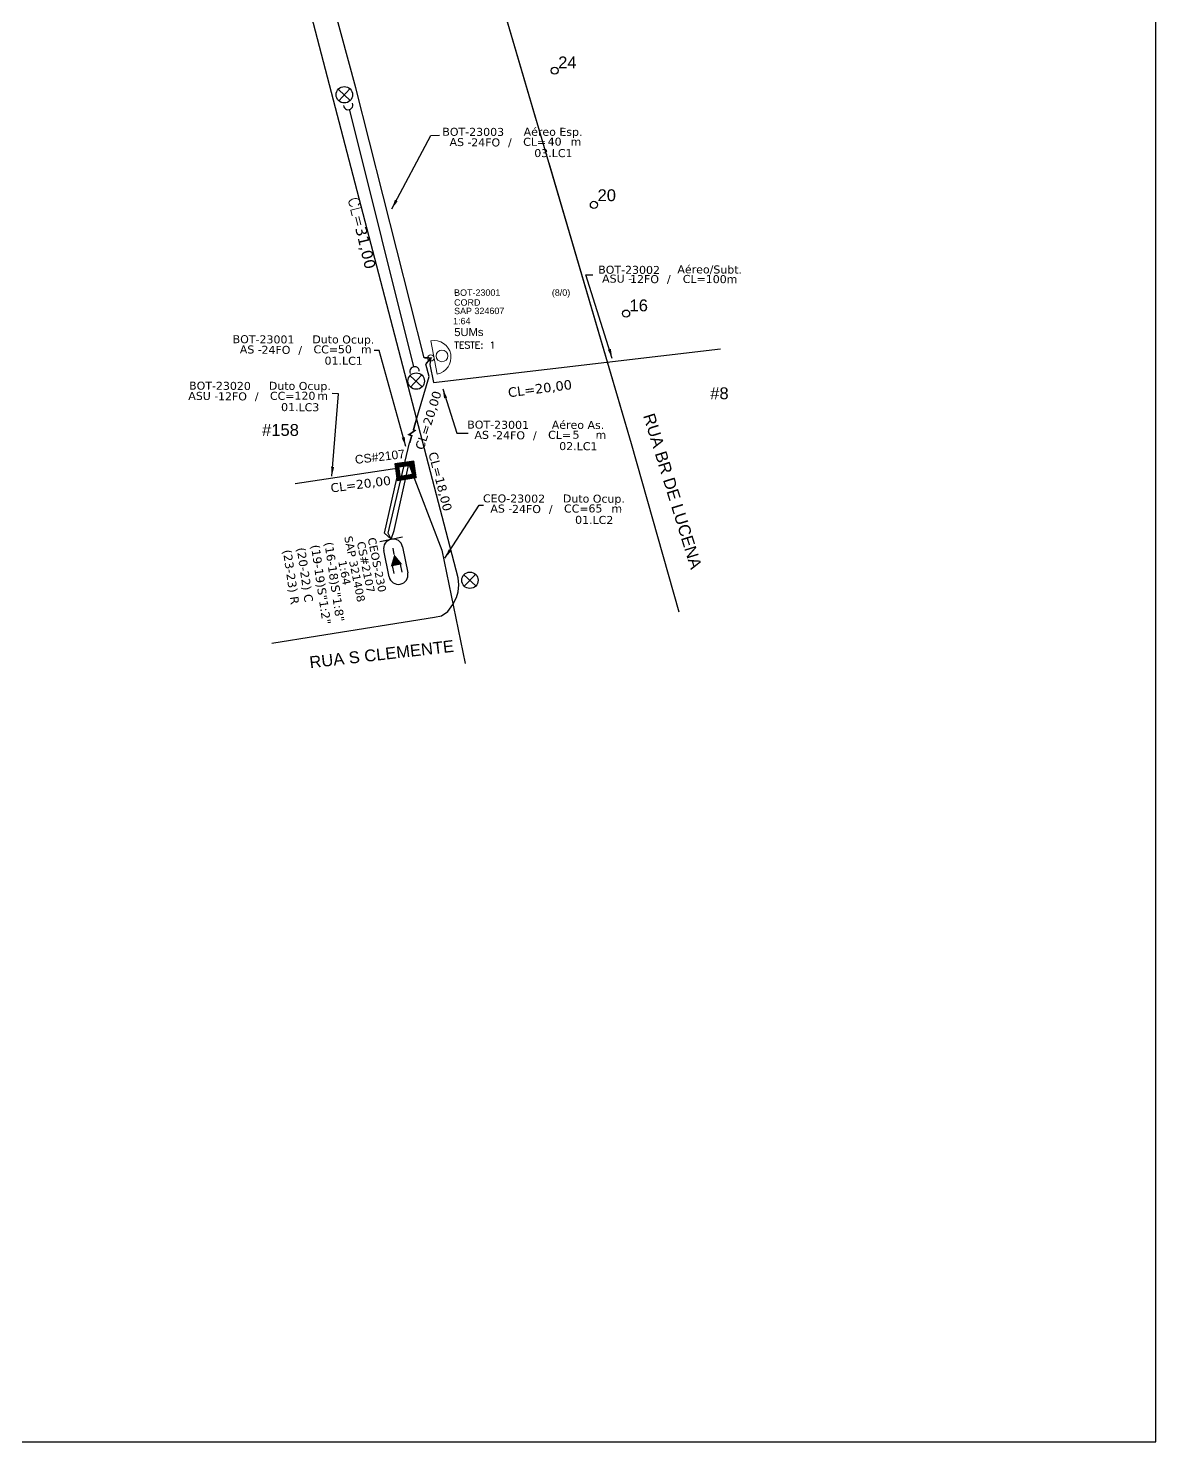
# Model space of a CAD drawing. Extents: x -89 to 749, y 705 to 1299.
# Drawn here: x 510.5 to 749.2, y 705 to 1004.4 of the extents above; entities that cross this region are included whole.
import ezdxf
from ezdxf.enums import TextEntityAlignment as Align

# ---------------------------------------------------------------- set-up
doc = ezdxf.new("R2010")
doc.units = 0
for name, color, linetype in [('10.1-Caixas Subterrâneas', 5, 'Continuous'), ('20.4-CEOS', 1, 'Continuous'), ('Ancoragem Fachada', 7, 'Continuous'), ('CAP a instalar', 1, 'Continuous'), ('celulas gpon', 7, 'Continuous'), ('label_cabos', 7, 'Continuous'), ('Legenda', 1, 'Continuous'), ('locais', 7, 'Continuous'), ('NUMERAÇÃO', 7, 'Continuous'), ('Numeração Texto', 34, 'Continuous'), ('QUADRA', 7, 'Continuous'), ('Subida Lateral', 5, 'Continuous')]:
    doc.layers.add(name, color=color, linetype=linetype)
for name, color, linetype, lineweight in [("20.0-LEGENDA DOS CDO'S", 1, 'Continuous', 0), ('20.2-CDO_POSTE', 1, 'Continuous', 5), ('20.6-CORDOALHA_SUPORTE', 7, 'Continuous', 25), ('Segmento Logradouro Texto', 7, 'Continuous', 0)]:
    doc.layers.add(name, color=color, linetype=linetype, lineweight=lineweight)
doc.layers.add('EXTRA', color=50, linetype='Continuous', plot=False)
doc.styles.add('ARIAL', font='arial.ttf')
doc.styles.add('DIGICADE', font='')
doc.styles.add('ROMANS', font='romans')
doc.styles.add('siredit', font='verdana.ttf')
doc.styles.get('DIGICADE').set_extended_font_data('Arial')
doc.linetypes.add('FENCELINE1', pattern='A,0.25,-0.1,[133,ltypeshp.shx,S=0.1,R=0,X=-0.1,Y=0],-0.1,1', length=1.45)
doc.dimstyles.new('CC', dxfattribs={"dimtxt": 1, "dimasz": 2, "dimexe": 0.18, "dimexo": 0.0625, "dimgap": 0.09, "dimtad": 0, "dimdec": 0, "dimrnd": 1, "dimzin": 0, "dimdsep": 46, "dimtxsty": 'siredit', "dimblk": 'NONE', "dimcen": 0, "dimse1": 1, "dimse2": 1, "dimsd1": 1, "dimsd2": 1, "dimclrt": 7, "dimadec": 0, "dimazin": 0, "dimtfac": 1, "dimtdec": 0, "dimtofl": 0, "dimtmove": 0, "dimatfit": 3, "dimfxl": 0, "dimtolj": 1, "dimtzin": 0, "dimarcsym": 0})

# ---------------------------------------------------------------- blocks, each defined once
blk = doc.blocks.new('*U142')
at = {"color": 0}
blk.add_line((2.14, -0.58), (-2.1, -0.68), dxfattribs=at)
for centre, radius in [((0, 0.38), 0.733), ((0.03, -1.03), 0.393)]:
    blk.add_circle(centre, radius, dxfattribs=at)
blk.add_arc((0.02, -0.63), 2.12, 1.3782, 181.3782, dxfattribs=at)
blk = doc.blocks.new('Inst CDOE-8 CAIXA DIST OPT CDOE 48F_8D C_SPL OPTAP')
at = {"layer": "20.0-LEGENDA DOS CDO'S", "color": 0}
for tag, p, style, flags in [('ID_ATIVIDADE', (0.12, 6.47), 'ARIAL', 3), ('FATOR', (7.92, 6.47), 'ARIAL', 1), ('QTDE', (0.23, -0.97), 'DIGICADE', 3)]:
    blk.add_attdef(tag, p, '', height=0.8, rotation=0.118, dxfattribs=dict(at, style=style, flags=flags))
at = {"layer": "20.0-LEGENDA DOS CDO'S", "color": 0, "style": 'ARIAL'}
for tag, p, height in [('FID', (0.12, 5.25), 0.8), ('SAP', (0.12, 2.96), 0.8), ('CORDOALHA', (0.12, 4.02), 0.8), ('1:XX', (-0.01, 1.7), 0.8), ('UMS', (0.14, 0.22), 1)]:
    blk.add_attdef(tag, p, '', height=height, rotation=0.118, dxfattribs=at)
blk.add_attdef('FIBRAS_UTILIZADAS', text='', height=0.8, rotation=0.118, dxfattribs=at).set_placement((13.48, 5.26), align=Align.CENTER)
blk = doc.blocks.new('Teste  FTTH')
at = {"color": 0, "lineweight": 0, "style": 'ROMANS'}
for tag, p in [('TESTE', (-2.3, -0.29)), ('QTDE', (0.21, -0.29))]:
    blk.add_attdef(tag, p, '', height=0.48, dxfattribs=at)
for tag, p, flags in [('FID', (-2.23, -1.25), 1), ('FATOR', (-2.23, -2.03), 3), ('ID_ATIVIDADE', (-2.23, -2.72), 3)]:
    blk.add_attdef(tag, p, '', height=0.48, dxfattribs=dict(at, flags=flags))
blk = doc.blocks.new('*X76')
at = {"color": 0, "linetype": 'Continuous'}
for p, q in [((-1.25, 0.34099), (-0.49099, 1.1)), ((-1.25, 0.517767), (-0.667767, 1.1)), ((-1.25, 0.694544), (-0.844544, 1.1)), ((-1.25, 0.87132), (-1.02132, 1.1)), ((-1.25, 1.048097), (-1.198097, 1.1)), ((-1.25, 0.164214), (-0.8035, 0.610714)), ((-1.25, -0.012563), (-0.8035, 0.433937)), ((-1.25, -0.18934), (-0.8035, 0.25716)), ((-1.25, -0.366117), (-0.8035, 0.080383)), ((-0.789214, 0.625), (-0.314214, 1.1)), ((-0.612437, 0.625), (-0.137437, 1.1)), ((-0.43566, 0.625), (0.03934, 1.1)), ((-0.258883, 0.625), (0.216117, 1.1)), ((-0.082107, 0.625), (0.392893, 1.1)), ((0.09467, 0.625), (0.56967, 1.1)), ((0.271447, 0.625), (0.746447, 1.1)), ((0.448223, 0.625), (0.923223, 1.1)), ((0.625, 0.625), (1.1, 1.1)), ((0.801777, 0.625), (1.25, 1.073223)), ((0.8035, 0.449947), (1.25, 0.896447)), ((0.8035, 0.27317), (1.25, 0.71967)), ((0.8035, 0.096393), (1.25, 0.542893)), ((0.8035, -0.080383), (1.25, 0.366117)), ((0.8035, -0.25716), (1.25, 0.18934)), ((0.8035, -0.433937), (1.25, 0.012563)), ((-1.25, -0.542893), (-0.8035, -0.096393)), ((-1.25, -0.71967), (-0.8035, -0.27317)), ((-1.25, -0.896447), (-0.8035, -0.449947)), ((-1.25, -1.073223), (-0.801777, -0.625)), ((-1.1, -1.1), (-0.625, -0.625)), ((-0.923223, -1.1), (-0.448223, -0.625)), ((-0.746447, -1.1), (-0.271447, -0.625)), ((-0.56967, -1.1), (-0.09467, -0.625)), ((-0.392893, -1.1), (0.082107, -0.625)), ((-0.216117, -1.1), (0.258883, -0.625)), ((-0.03934, -1.1), (0.43566, -0.625)), ((0.137437, -1.1), (0.612437, -0.625)), ((0.314214, -1.1), (0.789214, -0.625)), ((0.49099, -1.1), (1.25, -0.34099)), ((0.667767, -1.1), (1.25, -0.517767)), ((0.8035, -0.610714), (1.25, -0.164214)), ((0.844544, -1.1), (1.25, -0.694544)), ((1.02132, -1.1), (1.25, -0.87132)), ((1.198097, -1.1), (1.25, -1.048097))]:
    blk.add_line(p, q, dxfattribs=at)
blk = doc.blocks.new('MANHOLE_MQ')
at = {"color": 0, "linetype": 'Continuous'}
for p, q in [((0.00000623, 0.00000569), (-0.00000627, 0.00000569)), ((-0.00000627, 0.00000569), (-0.00000627, -0.00000531)), ((-0.00000404, 0.00000331), (0.00000399, 0.00000331)), ((-0.00000404, -0.00000294), (-0.00000404, 0.00000331)), ((0.00000399, 0.00000331), (0.00000399, -0.00000294)), ((0.00000623, -0.00000531), (0.00000623, 0.00000569)), ((-0.00000627, -0.00000531), (0.00000623, -0.00000531)), ((0.00000399, -0.00000294), (-0.00000404, -0.00000294)), ((0.00000399, -0.00000294), (0.00000399, -0.00000294))]:
    blk.add_line(p, q, dxfattribs=at)
at = {"color": 0, "linetype": 'Continuous', "xscale": 5e-06, "yscale": 5e-06, "zscale": 1e-05}
blk.add_blockref('*X76', (-0.00000002, 0.00000019), dxfattribs=at)
blk = doc.blocks.new('_None')
blk = doc.blocks.new('LEGENDA DOS CABOS')
at = {"layer": 'EXTRA', "color": 0, "style": 'siredit'}
for tag, p in [('ID', (4.6, 0.97)), ('XX', (9.03, 0.97))]:
    blk.add_attdef(tag, text='', height=0.48, rotation=359.69, dxfattribs=at).set_placement(p, align=Align.MIDDLE_CENTER)
at = {"layer": 'Legenda', "color": 0, "style": 'siredit'}
for tag, p in [('TIPO_CABO', (1.31, 0)), ('CABO', (4.69, -0.05)), ('/', (6.81, -0.05)), ('METROS', (10.03, -0.05))]:
    blk.add_attdef(tag, text='', height=0.8, rotation=359.69, dxfattribs=at).set_placement(p, align=Align.MIDDLE_CENTER)
blk = doc.blocks.new('Inst CB ESP CFOA-SM-AS-80-TS-24')
at = {"layer": 'label_cabos', "color": 0, "style": 'siredit'}
for tag, flags, p in [('ID_ATIVIDADE', 3, (1.31, 2.67)), ('FATOR', 1, (11.56, 2.55))]:
    blk.add_attdef(tag, text='', height=1, rotation=359.69, dxfattribs=dict(at, flags=flags)).set_placement(p, align=Align.MIDDLE_CENTER)
for tag, p in [('DESTINO_CABO', (3.13, 1.26)), ('TIPO_CABO', (13.11, 1.24)), ('TIPO_CABO', (1.76, 0)), ('CABO', (4.69, -0.05)), ('/', (7.71, -0.05)), ('LANCE', (10.81, 0)), ('UND', (15.96, 0)), ('FID', (13.15, -1.41))]:
    blk.add_attdef(tag, text='', height=1, rotation=359.69, dxfattribs=at).set_placement(p, align=Align.MIDDLE_CENTER)
blk.add_attdef('QTDE', (12.43, -0.47), '', height=1, rotation=359.69, dxfattribs=at)
blk = doc.blocks.new('Inst CB DT OCUP CFOA-SM-AS-80-TS-24')
at = {"layer": 'label_cabos', "color": 0, "style": 'siredit'}
for tag, flags, p in [('ID_ATIVIDADE', 3, (1.31, 2.67)), ('FATOR', 1, (11.56, 2.55))]:
    blk.add_attdef(tag, text='', height=1, rotation=359.69, dxfattribs=dict(at, flags=flags)).set_placement(p, align=Align.MIDDLE_CENTER)
for tag, p in [('DESTINO_CABO', (3.13, 1.26)), ('TIPO_CABO', (13.11, 1.24)), ('TIPO_CABO', (1.76, 0)), ('CABO', (4.69, -0.05)), ('/', (7.71, -0.05)), ('LANCE', (10.91, 0)), ('UND', (15.96, 0)), ('FID', (13.15, -1.41))]:
    blk.add_attdef(tag, text='', height=1, rotation=359.69, dxfattribs=at).set_placement(p, align=Align.MIDDLE_CENTER)
blk.add_attdef('QTDE', (12.43, -0.47), '', height=1, rotation=359.69, dxfattribs=at)
blk = doc.blocks.new('Inst CB DT OCUP CFOA-SM-ASU-120-S-12')
at = {"layer": 'label_cabos', "color": 0, "style": 'siredit'}
for tag, flags, p in [('ID_ATIVIDADE', 3, (1.31, 2.67)), ('FATOR', 1, (11.56, 2.55))]:
    blk.add_attdef(tag, text='', height=1, rotation=359.69, dxfattribs=dict(at, flags=flags)).set_placement(p, align=Align.MIDDLE_CENTER)
for tag, p in [('DESTINO_CABO', (3.13, 1.26)), ('TIPO_CABO', (13.11, 1.24)), ('TIPO_CABO', (1.26, 0)), ('CABO', (4.69, -0.05)), ('/', (7.71, -0.05)), ('LANCE', (10.91, 0)), ('UND', (15.96, 0)), ('FID', (13.15, -1.41))]:
    blk.add_attdef(tag, text='', height=1, rotation=359.69, dxfattribs=at).set_placement(p, align=Align.MIDDLE_CENTER)
blk.add_attdef('QTDE', (12.43, -0.47), '', height=1, rotation=359.69, dxfattribs=at)
blk = doc.blocks.new('Inst CB AS CFOA-SM-AS-80-TS-24')
at = {"layer": 'label_cabos', "color": 0, "style": 'siredit'}
for tag, flags, p in [('ID_ATIVIDADE', 3, (1.31, 2.67)), ('FATOR', 1, (11.56, 2.55))]:
    blk.add_attdef(tag, text='', height=1, rotation=359.69, dxfattribs=dict(at, flags=flags)).set_placement(p, align=Align.MIDDLE_CENTER)
for tag, p in [('DESTINO_CABO', (3.13, 1.26)), ('TIPO_CABO', (13.11, 1.24)), ('TIPO_CABO', (1.76, 0)), ('CABO', (4.69, -0.05)), ('/', (7.71, -0.05)), ('LANCE', (10.81, 0)), ('UND', (15.96, 0)), ('FID', (13.15, -1.41))]:
    blk.add_attdef(tag, text='', height=1, rotation=359.69, dxfattribs=at).set_placement(p, align=Align.MIDDLE_CENTER)
blk.add_attdef('QTDE', (12.43, -0.47), '', height=1, rotation=359.69, dxfattribs=at)
blk = doc.blocks.new('*U146')
at = {"layer": '20.4-CEOS', "color": 7, "style": 'siredit'}
for tag, p in [('FIBRAS_SPLITTER', (0, 0)), ('FIBRAS_TOP_C', (0, -4.13)), ('RESERVA_FINAIS', (0, -5.46))]:
    blk.add_attdef(tag, p, '', height=1.01, dxfattribs=at)
for tag, p, flags in [('ID_ATIVIDADE', (0, -6.77), 3), ('FATOR', (0, -8.09), 1), ('QTDE', (0, -9.4), 1), ('FID', (0, -10.71), 1)]:
    blk.add_attdef(tag, p, '', height=1.01, dxfattribs=dict(at, flags=flags))
blk = doc.blocks.new('*U148')
at = {"layer": '20.4-CEOS', "color": 7, "style": 'siredit'}
for tag, p in [('FIBRAS_SPLITTER', (0, 0)), ('FIBRAS_TOP_C', (0, -4.13)), ('RESERVA_FINAIS', (0, -5.46))]:
    blk.add_attdef(tag, p, '', height=1.01, dxfattribs=at)
for tag, p, flags in [('ID_ATIVIDADE', (0, -6.77), 3), ('FATOR', (0, -8.09), 1), ('QTDE', (0, -9.4), 1), ('FID', (0, -10.71), 1)]:
    blk.add_attdef(tag, p, '', height=1.01, dxfattribs=dict(at, flags=flags))

msp = doc.modelspace()

# ---------------------------------------------------------------- linework, layer by layer
for points in [[(-89.32, 705.02), (749.25, 705.02), (749.25, 1299.02), (-89.32, 1299.02), (-89.32, 705.02)], [(579.94, 1113.75), (603.28, 1035.19), (638.17, 916.42), (648.28, 880.81)]]:
    msp.add_lwpolyline(points)
at = {"layer": '20.4-CEOS', "color": 5}
for p, q in [((586.9, 888.22), (585.78, 893.77)), ((589.74, 894.57), (590.86, 889.01))]:
    msp.add_line(p, q, dxfattribs=at)
for points in [[(584.98, 895.67), (589.75, 896.63)], [(588.01, 892.93), (587.74, 894.26)], [(587.59, 890.56), (587.93, 888.87)], [(589.24, 890.89), (589.58, 889.21)]]:
    msp.add_lwpolyline(points, dxfattribs=at)
msp.add_lwpolyline([(588.01, 892.93, 0, 2.49, 0), (588.47, 890.63, 2.49, 2.49, 0)], format="xyseb", dxfattribs=at)
for centre, start, end in [((587.76, 894.17), 11.3869, 191.3869), ((588.88, 888.62), 191.3869, 11.3869)]:
    msp.add_arc(centre, 2.02, start, end, dxfattribs=at)
at = {"layer": '20.6-CORDOALHA_SUPORTE'}
for points in [[(577.25, 988.03, 1.175511), (579.16, 988.49)], [(593.31, 931.73, 1.231752), (591.4, 931.25)]]:
    msp.add_lwpolyline(points, format="xyb", dxfattribs=at)
msp.add_lwpolyline([(578.49, 987.04), (592.06, 932.66)], dxfattribs=at)
at = {"layer": 'CAP a instalar', "color": 5, "linetype": 'FENCELINE1', "ltscale": 5}
for points in [[(594.36, 934.55), (579.84, 991.74), (561.67, 1058.91), (543.01, 1120.97)], [(592.55, 921.07), (595.36, 930.61), (594.69, 933.26)]]:
    msp.add_lwpolyline(points, dxfattribs=at)
at = {"layer": 'CAP a instalar', "color": 5, "linetype": 'FENCELINE1', "ltscale": 5, "const_width": 0.339}
msp.add_lwpolyline([(594.36, 934.55), (595.76, 934.54), (594.69, 933.26)], dxfattribs=at)
at = {"layer": 'CAP a instalar', "color": 8, "linetype": 'FENCELINE1', "ltscale": 5}
for points in [[(595.51, 933.13), (596.29, 929.38), (657.1, 936.49)], [(595.76, 934.54), (595.51, 933.13), (596.29, 929.38)]]:
    msp.add_lwpolyline(points, dxfattribs=at)
at = {"layer": 'CAP a instalar', "color": 5, "ltscale": 5}
for points in [[(586.73, 897.47), (591.26, 916.54)], [(587.36, 896.15), (586.73, 897.47)]]:
    msp.add_lwpolyline(points, dxfattribs=at)
at = {"layer": 'CAP a instalar', "color": 8, "ltscale": 5}
for points in [[(589.02, 911.19), (566.99, 907.92)], [(585.92, 897.45), (589.02, 911.19)]]:
    msp.add_lwpolyline(points, dxfattribs=at)
at = {"layer": 'CAP a instalar', "color": 7, "ltscale": 5}
for points in [[(587.95, 898), (591.06, 912.03), (591.06, 912.03), (598.1, 893.86), (602.99, 869.81)], [(587.36, 896.15), (585.92, 897.45)], [(587.36, 896.15), (587.95, 898)]]:
    msp.add_lwpolyline(points, dxfattribs=at)
at = {"layer": 'locais', "color": 1}
for p, q in [((576.16, 991.43), (578.65, 989.1)), ((578.57, 991.51), (576.24, 989.02)), ((591.38, 930.79), (593.88, 928.45)), ((593.8, 930.87), (591.46, 928.37)), ((602.75, 888.62), (605.25, 886.29)), ((605.17, 888.7), (602.83, 886.2))]:
    msp.add_line(p, q, dxfattribs=at)
for centre in [(577.43, 990.28), (592.65, 929.64), (604.02, 887.47)]:
    msp.add_circle(centre, 1.74, dxfattribs=at)
at = {"layer": 'NUMERAÇÃO'}
for centre in [(621.96, 995.39), (630.28, 966.97), (637.09, 943.94)]:
    msp.add_circle(centre, 0.753, dxfattribs=at)
at = {"layer": 'Numeração Texto'}
for centre in [(621.96, 995.39), (630.28, 966.97), (637.09, 943.94)]:
    msp.add_circle(centre, 0.753, dxfattribs=at)
at = {"layer": 'QUADRA'}
for points in [[(562.08, 874.12), (571.74, 875.73), (596.53, 879.63), (598.03, 879.93), (599.32, 880.82), (600.37, 882.32), (601.15, 883.81), (601.56, 885.01), (601.66, 886.5), (601.51, 888), (557.92, 1055.22), (546.71, 1089.02), (536.26, 1125.52)], [(605.75, 1026.78), (618.08, 984.8)], [(620.7, 975.89), (638.17, 916.42), (648.28, 880.81)]]:
    msp.add_lwpolyline(points, dxfattribs=at)
at = {"layer": 'Subida Lateral', "color": 5, "const_width": 0.339}
msp.add_lwpolyline([(591.26, 916.54), (591.7, 918.09), (591.11, 918.3), (592.38, 919.17), (592.07, 919.34), (592.55, 921.07)], dxfattribs=at)

# ---------------------------------------------------------------- block references
at = {"layer": '10.1-Caixas Subterrâneas', "color": 30, "xscale": 324191.2743311108, "yscale": 324191.274331111, "zscale": 324191.2743311109, "rotation": 188.4203715481281}
msp.add_blockref('MANHOLE_MQ', (590.37, 910.72), dxfattribs=at)
at = {"layer": "20.0-LEGENDA DOS CDO'S", "color": 7, "lineweight": 0, "xscale": 1.694915254237288, "yscale": 1.694915254237288, "zscale": 1.694915254237288}
msp.add_blockref('Inst CDOE-8 CAIXA DIST OPT CDOE 48F_8D C_SPL OPTAP', (600.47, 938.8), dxfattribs=at).add_auto_attribs({'FID': 'BOT-23001', 'CORDOALHA': 'CORD', 'SAP': 'SAP 324607', '1:XX': '1:64', 'UMS': '5UMs', 'FIBRAS_UTILIZADAS': '(8/0)'})
at = {"layer": "20.0-LEGENDA DOS CDO'S", "color": 7, "lineweight": 0, "xscale": 2.966949152542373, "yscale": 2.966949152542373, "zscale": 2.966949152542373, "rotation": 3.126797674058592e-05}
msp.add_blockref('Teste  FTTH', (607.55, 937.43), dxfattribs=at).add_auto_attribs({'TESTE': 'TESTE:', 'QTDE': '1'})
at = {"layer": '20.2-CDO_POSTE', "color": 7, "xscale": -1.694915254237288, "yscale": 1.694915254237288, "zscale": 1.694915254237288, "rotation": 282.001842506899}
msp.add_blockref('*U142', (597.47, 934.85), dxfattribs=at)
at = {"layer": '20.4-CEOS', "color": 0, "lineweight": 0}
ref = msp.add_blockref('*U146', (573.2, 895.44), dxfattribs=dict(at, xscale=1.798658505720912, yscale=1.798658505720911, zscale=1.798658505720911, rotation=278.4045208440202))
ref.add_attrib('FIBRAS_SPLITTER', '(16-18)S"1:8"', (573.2, 895.44), dxfattribs={"color": 7, "height": 1.8161, "rotation": 278.4045, "style": 'siredit'})
ref.add_attrib('FIBRAS_TOP_C', '(20-22) C', (567.33, 894.28), dxfattribs={"color": 7, "height": 1.816, "rotation": 278.4045, "style": 'siredit'})
ref.add_attrib('RESERVA_FINAIS', '(23-23) R', (564.4, 893.81), dxfattribs={"color": 7, "height": 1.816, "rotation": 278.4045, "style": 'siredit'})
ref = msp.add_blockref('*U148', (570.34, 894.86), dxfattribs=dict(at, xscale=1.798658505720912, yscale=1.798658505720911, zscale=1.798658505720911, rotation=278.4045208440202))
ref.add_attrib('FIBRAS_SPLITTER', '(19-19)S"1:2"', (570.34, 894.86), dxfattribs={"color": 7, "height": 1.8161, "rotation": 278.4045, "style": 'siredit'})
at = {"layer": 'label_cabos'}
ref = msp.add_blockref('Inst CB ESP CFOA-SM-AS-80-TS-24', (599.41, 980.27), dxfattribs=dict(at, xscale=1.694915254237288, yscale=1.694915254237288, zscale=1.694915254237288, rotation=0.1315642785740553))
ref.add_attrib('DESTINO_CABO', 'BOT-23003', dxfattribs={"color": 0, "height": 1.695, "rotation": 359.8216, "style": 'siredit'}).set_placement((604.72, 982.43), align=Align.MIDDLE_CENTER)
ref.add_attrib('TIPO_CABO', 'Aéreo Esp.', dxfattribs={"color": 0, "height": 1.695, "rotation": 359.8216, "style": 'siredit'}).set_placement((621.63, 982.44), align=Align.MIDDLE_CENTER)
ref.add_attrib('CABO', '24FO', dxfattribs={"color": 0, "height": 1.695, "rotation": 359.8216, "style": 'siredit'}).set_placement((607.36, 980.2), align=Align.MIDDLE_CENTER)
ref.add_attrib('/', '/', dxfattribs={"color": 0, "height": 1.69, "rotation": 359.8216, "style": 'siredit'}).set_placement((612.49, 980.22), align=Align.MIDDLE_CENTER)
ref.add_attrib('TIPO_CABO', 'AS - ', dxfattribs={"color": 0, "height": 1.695, "rotation": 359.8216, "style": 'siredit'}).set_placement((602.4, 980.27), align=Align.MIDDLE_CENTER)
ref.add_attrib('FID', '03.LC1', dxfattribs={"color": 0, "height": 1.695, "rotation": 359.8216, "style": 'siredit'}).set_placement((621.7, 977.93), align=Align.MIDDLE_CENTER)
ref.add_attrib('LANCE', 'CL=', dxfattribs={"color": 0, "height": 1.695, "rotation": 359.8216, "style": 'siredit'}).set_placement((617.73, 980.32), align=Align.MIDDLE_CENTER)
ref.add_attrib('QTDE', '40', (620.48, 979.52), dxfattribs={"color": 0, "height": 1.695, "rotation": 359.8216, "style": 'siredit'})
ref.add_attrib('UND', 'm', dxfattribs={"color": 0, "height": 1.69, "rotation": 359.8216, "style": 'siredit'}).set_placement((626.47, 980.34), align=Align.MIDDLE_CENTER)
at = {"layer": 'label_cabos', "color": 0, "lineweight": 0}
ref = msp.add_blockref('LEGENDA DOS CABOS', (630.55, 950.45), dxfattribs=dict(at, xscale=1.694915254237288, yscale=1.694915254237288, zscale=1.694915254237288))
ref.add_attrib('ID', 'BOT-23002', dxfattribs={"color": 0, "height": 1.695, "rotation": 359.69, "style": 'siredit'}).set_placement((637.73, 953.21), align=Align.MIDDLE_CENTER)
ref.add_attrib('CABO', '12FO', dxfattribs={"color": 0, "height": 1.695, "rotation": 359.69, "style": 'siredit'}).set_placement((640.99, 951.25), align=Align.MIDDLE_CENTER)
ref.add_attrib('METROS', 'CL=100m', dxfattribs={"color": 0, "height": 1.695, "rotation": 359.69, "style": 'siredit'}).set_placement((654.88, 951.25), align=Align.MIDDLE_CENTER)
ref.add_attrib('XX', 'Aéreo/Subt.', dxfattribs={"color": 0, "height": 1.6949, "rotation": 359.69, "style": 'siredit'}).set_placement((654.8, 953.29), align=Align.MIDDLE_CENTER)
ref.add_attrib('/', '/', dxfattribs={"color": 0, "height": 1.69, "rotation": 359.69, "style": 'siredit'}).set_placement((646.13, 951.25), align=Align.MIDDLE_CENTER)
ref.add_attrib('TIPO_CABO', 'ASU -', dxfattribs={"color": 0, "height": 1.695, "rotation": 359.69, "style": 'siredit'}).set_placement((635.19, 951.34), align=Align.MIDDLE_CENTER)
ref = msp.add_blockref('Inst CB DT OCUP CFOA-SM-AS-80-TS-24', (555.01, 936.35), dxfattribs=dict(at, xscale=1.694915254237288, yscale=1.694915254237288, zscale=1.694915254237288))
ref.add_attrib('DESTINO_CABO', 'BOT-23001', dxfattribs={"color": 0, "height": 1.695, "rotation": 359.69, "style": 'siredit'}).set_placement((560.32, 938.49), align=Align.MIDDLE_CENTER)
ref.add_attrib('CABO', '24FO', dxfattribs={"color": 0, "height": 1.695, "rotation": 359.69, "style": 'siredit'}).set_placement((562.95, 936.26), align=Align.MIDDLE_CENTER)
ref.add_attrib('TIPO_CABO', 'Duto Ocup.', dxfattribs={"color": 0, "height": 1.695, "rotation": 359.69, "style": 'siredit'}).set_placement((577.22, 938.46), align=Align.MIDDLE_CENTER)
ref.add_attrib('/', '/', dxfattribs={"color": 0, "height": 1.69, "rotation": 359.69, "style": 'siredit'}).set_placement((568.08, 936.26), align=Align.MIDDLE_CENTER)
ref.add_attrib('TIPO_CABO', 'AS - ', dxfattribs={"color": 0, "height": 1.695, "rotation": 359.69, "style": 'siredit'}).set_placement((557.99, 936.34), align=Align.MIDDLE_CENTER)
ref.add_attrib('FID', '01.LC1', dxfattribs={"color": 0, "height": 1.695, "rotation": 359.69, "style": 'siredit'}).set_placement((577.29, 933.96), align=Align.MIDDLE_CENTER)
ref.add_attrib('LANCE', 'CC=', dxfattribs={"color": 0, "height": 1.695, "rotation": 359.69, "style": 'siredit'}).set_placement((573.5, 936.36), align=Align.MIDDLE_CENTER)
ref.add_attrib('QTDE', '50', (576.07, 935.55), dxfattribs={"color": 0, "height": 1.695, "rotation": 359.69, "style": 'siredit'})
ref.add_attrib('UND', 'm', dxfattribs={"color": 0, "height": 1.69, "rotation": 359.69, "style": 'siredit'}).set_placement((582.07, 936.36), align=Align.MIDDLE_CENTER)
ref = msp.add_blockref('Inst CB DT OCUP CFOA-SM-ASU-120-S-12', (545.79, 926.51), dxfattribs=dict(at, xscale=1.694915254237288, yscale=1.694915254237288, zscale=1.694915254237288))
ref.add_attrib('DESTINO_CABO', 'BOT-23020', dxfattribs={"color": 0, "height": 1.695, "rotation": 359.69, "style": 'siredit'}).set_placement((551.1, 928.65), align=Align.MIDDLE_CENTER)
ref.add_attrib('CABO', '12FO', dxfattribs={"color": 0, "height": 1.695, "rotation": 359.69, "style": 'siredit'}).set_placement((553.74, 926.42), align=Align.MIDDLE_CENTER)
ref.add_attrib('TIPO_CABO', 'Duto Ocup.', dxfattribs={"color": 0, "height": 1.695, "rotation": 359.69, "style": 'siredit'}).set_placement((568.01, 928.62), align=Align.MIDDLE_CENTER)
ref.add_attrib('/', '/', dxfattribs={"color": 0, "height": 1.69, "rotation": 359.69, "style": 'siredit'}).set_placement((558.87, 926.42), align=Align.MIDDLE_CENTER)
ref.add_attrib('TIPO_CABO', 'ASU - ', dxfattribs={"color": 0, "height": 1.695, "rotation": 359.69, "style": 'siredit'}).set_placement((547.93, 926.5), align=Align.MIDDLE_CENTER)
ref.add_attrib('FID', '01.LC3', dxfattribs={"color": 0, "height": 1.695, "rotation": 359.69, "style": 'siredit'}).set_placement((568.08, 924.12), align=Align.MIDDLE_CENTER)
ref.add_attrib('LANCE', 'CC=', dxfattribs={"color": 0, "height": 1.695, "rotation": 359.69, "style": 'siredit'}).set_placement((564.28, 926.52), align=Align.MIDDLE_CENTER)
ref.add_attrib('QTDE', '120', (566.86, 925.71), dxfattribs={"color": 0, "height": 1.695, "rotation": 359.69, "style": 'siredit'})
ref.add_attrib('UND', 'm', dxfattribs={"color": 0, "height": 1.69, "rotation": 359.69, "style": 'siredit'}).set_placement((572.85, 926.52), align=Align.MIDDLE_CENTER)
at = {"layer": 'label_cabos'}
ref = msp.add_blockref('Inst CB AS CFOA-SM-AS-80-TS-24', (604.69, 918.26), dxfattribs=dict(at, xscale=1.694915254237288, yscale=1.694915254237288, zscale=1.694915254237288))
ref.add_attrib('DESTINO_CABO', 'BOT-23001', dxfattribs={"color": 0, "height": 1.695, "rotation": 359.69, "style": 'siredit'}).set_placement((610, 920.4), align=Align.MIDDLE_CENTER)
ref.add_attrib('TIPO_CABO', 'Aéreo As.', dxfattribs={"color": 0, "height": 1.695, "rotation": 359.69, "style": 'siredit'}).set_placement((626.91, 920.37), align=Align.MIDDLE_CENTER)
ref.add_attrib('CABO', '24FO', dxfattribs={"color": 0, "height": 1.695, "rotation": 359.69, "style": 'siredit'}).set_placement((612.63, 918.17), align=Align.MIDDLE_CENTER)
ref.add_attrib('/', '/', dxfattribs={"color": 0, "height": 1.69, "rotation": 359.69, "style": 'siredit'}).set_placement((617.77, 918.17), align=Align.MIDDLE_CENTER)
ref.add_attrib('TIPO_CABO', 'AS - ', dxfattribs={"color": 0, "height": 1.695, "rotation": 359.69, "style": 'siredit'}).set_placement((607.68, 918.25), align=Align.MIDDLE_CENTER)
ref.add_attrib('FID', '02.LC1', dxfattribs={"color": 0, "height": 1.695, "rotation": 359.69, "style": 'siredit'}).set_placement((626.98, 915.86), align=Align.MIDDLE_CENTER)
ref.add_attrib('LANCE', 'CL=', dxfattribs={"color": 0, "height": 1.695, "rotation": 359.69, "style": 'siredit'}).set_placement((623.01, 918.26), align=Align.MIDDLE_CENTER)
ref.add_attrib('QTDE', '5', (625.76, 917.45), dxfattribs={"color": 0, "height": 1.69, "rotation": 359.69, "style": 'siredit'})
ref.add_attrib('UND', 'm', dxfattribs={"color": 0, "height": 1.69, "rotation": 359.69, "style": 'siredit'}).set_placement((631.75, 918.26), align=Align.MIDDLE_CENTER)
at = {"layer": 'label_cabos', "color": 0, "lineweight": 0}
ref = msp.add_blockref('Inst CB DT OCUP CFOA-SM-AS-80-TS-24', (608.06, 902.64), dxfattribs=dict(at, xscale=1.694915254237288, yscale=1.694915254237288, zscale=1.694915254237288))
ref.add_attrib('DESTINO_CABO', 'CEO-23002', dxfattribs={"color": 0, "height": 1.695, "rotation": 359.69, "style": 'siredit'}).set_placement((613.37, 904.78), align=Align.MIDDLE_CENTER)
ref.add_attrib('CABO', '24FO', dxfattribs={"color": 0, "height": 1.695, "rotation": 359.69, "style": 'siredit'}).set_placement((616, 902.56), align=Align.MIDDLE_CENTER)
ref.add_attrib('TIPO_CABO', 'Duto Ocup.', dxfattribs={"color": 0, "height": 1.695, "rotation": 359.69, "style": 'siredit'}).set_placement((630.28, 904.75), align=Align.MIDDLE_CENTER)
ref.add_attrib('/', '/', dxfattribs={"color": 0, "height": 1.69, "rotation": 359.69, "style": 'siredit'}).set_placement((621.13, 902.56), align=Align.MIDDLE_CENTER)
ref.add_attrib('TIPO_CABO', 'AS - ', dxfattribs={"color": 0, "height": 1.695, "rotation": 359.69, "style": 'siredit'}).set_placement((611.05, 902.64), align=Align.MIDDLE_CENTER)
ref.add_attrib('FID', '01.LC2', dxfattribs={"color": 0, "height": 1.695, "rotation": 359.69, "style": 'siredit'}).set_placement((630.34, 900.25), align=Align.MIDDLE_CENTER)
ref.add_attrib('LANCE', 'CC=', dxfattribs={"color": 0, "height": 1.695, "rotation": 359.69, "style": 'siredit'}).set_placement((626.55, 902.65), align=Align.MIDDLE_CENTER)
ref.add_attrib('QTDE', '65', (629.12, 901.84), dxfattribs={"color": 0, "height": 1.695, "rotation": 359.69, "style": 'siredit'})
ref.add_attrib('UND', 'm', dxfattribs={"color": 0, "height": 1.69, "rotation": 359.69, "style": 'siredit'}).set_placement((635.12, 902.65), align=Align.MIDDLE_CENTER)

# ---------------------------------------------------------------- texts
at = {"layer": '10.1-Caixas Subterrâneas', "color": 30, "style": 'ARIAL'}
msp.add_text('CS#2107', height=1.827, rotation=6.8605, dxfattribs=at).set_placement((579.78, 912.09))
at = {"layer": '20.4-CEOS', "color": 7, "lineweight": 0, "style": 'siredit'}
for s, p in [('SAP 321408', (580.48, 890.02)), ('CS#2107', (582.84, 890.41)), ('CEOS-230', (585.2, 890.91)), ('1:64', (578.32, 889.24))]:
    msp.add_text(s, height=1.711, rotation=281.3869, dxfattribs=at).set_placement(p, align=Align.TOP_CENTER)
at = {"layer": '20.6-CORDOALHA_SUPORTE', "color": 0, "lineweight": 0, "style": 'ROMANS'}
msp.add_text('CL=', height=2.327, rotation=284.0061, dxfattribs=at).set_placement((579.72, 962.05), align=Align.RIGHT)
at = {"layer": '20.6-CORDOALHA_SUPORTE', "color": 0, "lineweight": 0, "style": 'siredit'}
msp.add_text('31,00', height=2.327, rotation=283.6961, dxfattribs=at).set_placement((579.72, 962.05))
at = {"layer": 'celulas gpon', "style": 'siredit'}
for s, height, rotation, p in [('CL=20,00', 2.005, 7.4194, (612.22, 926.2)), ('CL=20,00', 1.892, 72.6067, (594.2, 914.92)), ('CL=18,00', 1.892, 284.6222, (595.21, 914.37)), ('CL=20,00', 1.892, 7.4871, (574.64, 906.04))]:
    msp.add_text(s, height=height, rotation=rotation, dxfattribs=at).set_placement(p)
at = {"layer": 'Numeração Texto', "linetype": 'Continuous', "char_height": 2.5095, "attachment_point": 1, "style": 'DIGICADE'}
for s, insert, width in [('\\fArial|b0|i0|c0|p34;\\W1.0000000000;\\T1.0000000000;\\o\\l24', (622.71, 998.39), 4.7707), ('\\fArial|b0|i0|c0|p34;\\W1.0000000000;\\T1.0000000000;\\o\\l20', (631.05, 970.26), 4.7707), ('\\fArial|b0|i0|c0|p34;\\W1.0000000000;\\T1.0000000000;\\o\\l16', (637.82, 946.93), 4.4917), ('\\o\\l\\fArial|b0|i0|c0|p34;\\T1.0000000000;\\W1.0000000000;#8', (654.91, 928.32), 2.7816), ('\\o\\l\\fArial|b0|i0|c0|p34;\\T1.0000000000;\\W1.0000000000;#158', (560.01, 920.55), 6.4414)]:
    msp.add_mtext(s, dxfattribs=dict(at, insert=insert, width=width))
at = {"layer": 'Segmento Logradouro Texto', "linetype": 'Continuous', "char_height": 2.5095, "attachment_point": 1, "style": 'DIGICADE'}
for s, insert, width, rotation in [('\\fArial|b0|i0|c0|p34;\\W1.0000000000;\\T1.0000000000;\\o\\lRUA BR DE LUCENA', (643.06, 923.08), 34.9937, 287.2228), ('\\fArial|b0|i0|c0|p34;\\W1.0000000000;\\T1.0000000000;\\o\\lRUA S CLEMENTE', (569.9, 871.31), 31.476, 6.5626)]:
    msp.add_mtext(s, dxfattribs=dict(at, insert=insert, width=width, rotation=rotation))

# ---------------------------------------------------------------- leaders
at = {"layer": 'Ancoragem Fachada'}
for points in [[(587.49, 966.12), (595.73, 981.64), (597.56, 981.73)], [(634.16, 934.45), (628.56, 952.18), (630.07, 952.18)], [(590.42, 915.81), (584.81, 936.11), (583.75, 936.11)], [(598.26, 927.99), (601.26, 918.59), (603.68, 918.59)], [(574.79, 909.49), (576.21, 926.92), (574.88, 927.01)], [(598.72, 892.14), (605.99, 903.36), (606.9, 903.36)]]:
    msp.add_leader(points, dimstyle='CC', dxfattribs=at)

doc.saveas('drawing.dxf')
